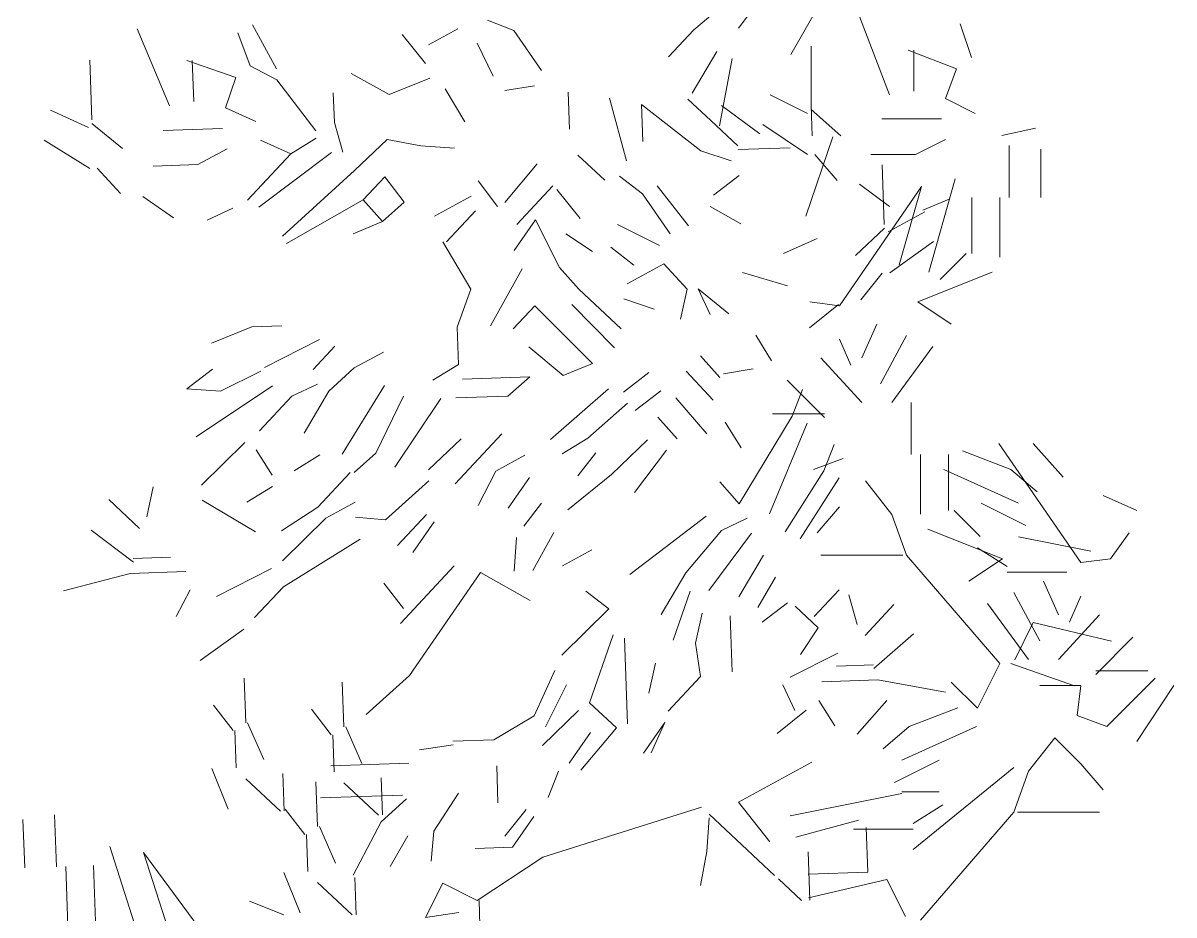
# Model space of a CAD drawing. Header units: inches. Extents: x 23 to 27.7, y 13.7 to 38.2.
# Drawn here: x 23.587 to 27.467, y 23.847 to 26.855 of the extents above; entities that cross this region are included whole.
import ezdxf

# ---------------------------------------------------------------- set-up
doc = ezdxf.new("R2010")
doc.units = ezdxf.units.IN
doc.header["$MEASUREMENT"] = 0
doc.layers.add('hatch_nero', color=160, linetype='Continuous', lineweight=9)
doc.layers.add('trees_back', color=114, linetype='Continuous', lineweight=9)

# ---------------------------------------------------------------- blocks, each defined once
blk = doc.blocks.new('kyparissi_back')
at = {"layer": 'trees_back', "color": 3, "linetype": 'Continuous'}
for p, q in [((0.8924, 13.322), (0.7214, 13.1778)), ((0.8924, 13.322), (0.7214, 13.1778)), ((0.8924, 13.322), (0.7214, 13.1778)), ((0.9682, 13.3121), (0.8721, 13.183)), ((1.1666, 13.3002), (1.048, 13.0949)), ((-0.766, 13.195), (-0.6853, 13.0469)), ((-0.766, 13.195), (-0.6853, 13.0469)), ((0.1148, 13.1755), (0.0256, 13.2101)), ((1.2803, 13.2228), (1.3808, 12.959)), ((1.2803, 13.2228), (1.3808, 12.959)), ((1.6196, 13.1977), (1.6573, 13.0846)), ((-1.1552, 13.1814), (-1.0456, 12.9212)), ((-1.1552, 13.1814), (-1.0456, 12.9212)), ((-0.8153, 13.1681), (-0.7737, 13.0564)), ((-0.2619, 13.1623), (-0.183, 13.0645)), ((-0.2619, 13.1623), (-0.183, 13.0645)), ((-0.2619, 13.1623), (-0.183, 13.0645)), ((-0.2619, 13.1623), (-0.183, 13.0645)), ((-0.074, 13.1814), (-0.1727, 13.1277)), ((-0.074, 13.1814), (-0.1727, 13.1277)), ((0.1148, 13.1755), (0.2075, 13.0404)), ((0.7214, 13.1778), (0.6365, 13.0868)), ((-0.0094, 13.1334), (0.0447, 13.0221)), ((1.1169, 13.1223), (1.1169, 12.9213)), ((1.1169, 13.1223), (1.1169, 12.9213)), ((1.1169, 13.1223), (1.1169, 12.9213)), ((1.1169, 13.1223), (1.1169, 12.9213)), ((1.1169, 13.1223), (1.1169, 12.9213)), ((1.1169, 13.1223), (1.1169, 12.9213)), ((-1.315, 13.0752), (-1.308, 12.8743)), ((-1.315, 13.0752), (-1.308, 12.8743)), ((-1.315, 13.0752), (-1.308, 12.8743)), ((-1.315, 13.0752), (-1.308, 12.8743)), ((-1.315, 13.0752), (-1.308, 12.8743)), ((-1.315, 13.0752), (-1.308, 12.8743)), ((0.7994, 13.1051), (0.7163, 12.9639)), ((0.7994, 13.1051), (0.7163, 12.9639)), ((0.8505, 13.0817), (0.8081, 12.8539)), ((1.4436, 13.1097), (1.607, 13.0469)), ((1.4436, 13.1097), (1.607, 13.0469)), ((1.4625, 12.9715), (1.4625, 13.1097)), ((1.4625, 12.9715), (1.4625, 13.1097)), ((-0.988, 13.0741), (-0.8226, 13.017)), ((-0.988, 13.0741), (-0.8226, 13.017)), ((-0.9644, 12.9366), (-0.9692, 13.0747)), ((-0.9644, 12.9366), (-0.9692, 13.0747)), ((-0.7737, 13.0564), (-0.684, 13.0093)), ((1.607, 13.0469), (1.5693, 12.9464)), ((1.607, 13.0469), (1.5693, 12.9464)), ((1.607, 13.0469), (1.5693, 12.9464)), ((1.607, 13.0469), (1.5693, 12.9464)), ((-0.8226, 13.017), (-0.8568, 12.9152)), ((-0.8226, 13.017), (-0.8568, 12.9152)), ((-0.8226, 13.017), (-0.8568, 12.9152)), ((-0.8226, 13.017), (-0.8568, 12.9152)), ((-0.684, 13.0093), (-0.5523, 12.8378)), ((-0.3051, 12.9596), (-0.4333, 13.0306)), ((-0.3051, 12.9596), (-0.4333, 13.0306)), ((-0.1687, 13.0147), (-0.3051, 12.9596)), ((-0.1687, 13.0147), (-0.3051, 12.9596)), ((-0.4904, 12.8651), (-0.4939, 12.9656)), ((-0.1172, 12.9788), (-0.0505, 12.8679)), ((0.1842, 12.9893), (0.0842, 12.9732)), ((0.1842, 12.9893), (0.0842, 12.9732)), ((0.1842, 12.9893), (0.0842, 12.9732)), ((0.1842, 12.9893), (0.0842, 12.9732)), ((0.3025, 12.8425), (0.2981, 12.9681)), ((0.9787, 12.959), (1.1044, 12.8961)), ((0.9787, 12.959), (1.1044, 12.8961)), ((0.9787, 12.959), (1.1044, 12.8961)), ((0.9787, 12.959), (1.1044, 12.8961)), ((0.9787, 12.959), (1.1044, 12.8961)), ((0.9787, 12.959), (1.1044, 12.8961)), ((0.9787, 12.959), (1.1044, 12.8961)), ((0.9787, 12.959), (1.1044, 12.8961)), ((0.9787, 12.959), (1.1044, 12.8961)), ((0.4948, 12.7361), (0.4371, 12.9478)), ((0.5491, 12.8009), (0.5447, 12.9264)), ((0.5491, 12.8009), (0.5447, 12.9264)), ((0.5491, 12.8009), (0.5447, 12.9264)), ((0.5447, 12.9264), (0.745, 12.77)), ((0.5447, 12.9264), (0.745, 12.77)), ((0.5447, 12.9264), (0.745, 12.77)), ((0.7792, 12.8718), (0.7012, 12.9445)), ((0.7792, 12.8718), (0.7012, 12.9445)), ((0.9442, 12.8272), (0.8151, 12.9233)), ((0.9442, 12.8272), (0.8151, 12.9233)), ((0.9442, 12.8272), (0.8151, 12.9233)), ((0.9442, 12.8272), (0.8151, 12.9233)), ((0.9442, 12.8272), (0.8151, 12.9233)), ((0.9442, 12.8272), (0.8151, 12.9233)), ((1.1169, 12.9213), (1.1205, 12.8208)), ((1.1169, 12.9213), (1.1205, 12.8208)), ((1.1169, 12.9213), (1.1205, 12.8208)), ((1.1169, 12.9213), (1.1205, 12.8208)), ((1.5693, 12.9464), (1.6698, 12.8961)), ((1.5693, 12.9464), (1.6698, 12.8961)), ((1.5693, 12.9464), (1.6698, 12.8961)), ((1.5693, 12.9464), (1.6698, 12.8961)), ((-1.4474, 12.9072), (-1.3196, 12.8488)), ((-1.4474, 12.9072), (-1.3196, 12.8488)), ((-1.4474, 12.9072), (-1.3196, 12.8488)), ((-1.4474, 12.9072), (-1.3196, 12.8488)), ((-1.4474, 12.9072), (-1.3196, 12.8488)), ((-1.4474, 12.9072), (-1.3196, 12.8488)), ((-1.4474, 12.9072), (-1.3196, 12.8488)), ((-1.4474, 12.9072), (-1.3196, 12.8488)), ((-1.4474, 12.9072), (-1.3196, 12.8488)), ((-0.8568, 12.9152), (-0.7546, 12.8685)), ((-0.8568, 12.9152), (-0.7546, 12.8685)), ((-0.8568, 12.9152), (-0.7546, 12.8685)), ((-0.8568, 12.9152), (-0.7546, 12.8685)), ((1.1169, 12.9087), (1.2175, 12.8207)), ((-1.3075, 12.8618), (-1.204, 12.7774)), ((-1.0678, 12.8387), (-0.8669, 12.8457)), ((-0.4904, 12.8651), (-0.4618, 12.7656)), ((-0.4904, 12.8651), (-0.4618, 12.7656)), ((-0.4904, 12.8651), (-0.4618, 12.7656)), ((-0.4904, 12.8651), (-0.4618, 12.7656)), ((-0.4904, 12.8651), (-0.4618, 12.7656)), ((-0.4904, 12.8651), (-0.4618, 12.7656)), ((0.7792, 12.8718), (0.8702, 12.7869)), ((0.9536, 12.8584), (1.1044, 12.7579)), ((0.9536, 12.8584), (1.1044, 12.7579)), ((0.9536, 12.8584), (1.1044, 12.7579)), ((0.9536, 12.8584), (1.1044, 12.7579)), ((0.9536, 12.8584), (1.1044, 12.7579)), ((0.9536, 12.8584), (1.1044, 12.7579)), ((1.3557, 12.8773), (1.5567, 12.8773)), ((1.8726, 12.8463), (1.7595, 12.8212)), ((-1.469, 12.8058), (-1.3148, 12.7106)), ((-1.469, 12.8058), (-1.3148, 12.7106)), ((-1.469, 12.8058), (-1.3148, 12.7106)), ((-1.469, 12.8058), (-1.3148, 12.7106)), ((-1.469, 12.8058), (-1.3148, 12.7106)), ((-1.469, 12.8058), (-1.3148, 12.7106)), ((-0.7398, 12.8061), (-0.6376, 12.7594)), ((-0.7398, 12.8061), (-0.6376, 12.7594)), ((-0.7398, 12.8061), (-0.6376, 12.7594)), ((-0.7398, 12.8061), (-0.6376, 12.7594)), ((-0.7398, 12.8061), (-0.6376, 12.7594)), ((-0.7398, 12.8061), (-0.6376, 12.7594)), ((-0.5514, 12.8127), (-0.6376, 12.7594)), ((-0.5514, 12.8127), (-0.6376, 12.7594)), ((-0.5514, 12.8127), (-0.6376, 12.7594)), ((-0.3124, 12.8085), (-0.4219, 12.7041)), ((-0.3124, 12.8085), (-0.4219, 12.7041)), ((-0.3124, 12.8085), (-0.4219, 12.7041)), ((-0.3124, 12.8085), (-0.1985, 12.7873)), ((1.1898, 12.8169), (1.0985, 12.5497)), ((1.1898, 12.8169), (1.0985, 12.5497)), ((1.5693, 12.8082), (1.4688, 12.7579)), ((-0.8519, 12.7771), (-0.9506, 12.7234)), ((-0.1985, 12.7873), (-0.085, 12.7787)), ((0.745, 12.77), (0.8468, 12.7358)), ((0.745, 12.77), (0.8468, 12.7358)), ((0.745, 12.77), (0.8468, 12.7358)), ((0.8706, 12.7744), (1.0464, 12.7805)), ((0.8706, 12.7744), (1.0464, 12.7805)), ((1.7842, 12.7881), (1.7842, 12.6122)), ((1.7842, 12.7881), (1.7842, 12.6122)), ((1.7842, 12.7881), (1.7842, 12.6122)), ((1.8909, 12.7756), (1.8909, 12.6122)), ((1.8909, 12.7756), (1.8909, 12.6122)), ((-0.6376, 12.7594), (-0.783, 12.6035)), ((-0.6376, 12.7594), (-0.783, 12.6035)), ((-0.4995, 12.7643), (-0.7445, 12.5797)), ((-0.4995, 12.7643), (-0.7445, 12.5797)), ((-0.4995, 12.7643), (-0.7445, 12.5797)), ((-0.4995, 12.7643), (-0.7445, 12.5797)), ((0.3307, 12.7555), (0.4216, 12.6707)), ((1.1295, 12.7579), (1.2049, 12.67)), ((1.1295, 12.7579), (1.2049, 12.67)), ((1.1295, 12.7579), (1.2049, 12.67)), ((1.1295, 12.7579), (1.2049, 12.67)), ((1.1295, 12.7579), (1.2049, 12.67)), ((1.1295, 12.7579), (1.2049, 12.67)), ((1.1295, 12.7579), (1.2049, 12.67)), ((1.1295, 12.7579), (1.2049, 12.67)), ((1.4688, 12.7579), (1.318, 12.7579)), ((-1.2897, 12.7115), (-1.2113, 12.6262)), ((-1.2897, 12.7115), (-1.2113, 12.6262)), ((-1.2897, 12.7115), (-1.2113, 12.6262)), ((-1.2897, 12.7115), (-1.2113, 12.6262)), ((-1.2897, 12.7115), (-1.2113, 12.6262)), ((-1.2897, 12.7115), (-1.2113, 12.6262)), ((-1.2897, 12.7115), (-1.2113, 12.6262)), ((-1.2897, 12.7115), (-1.2113, 12.6262)), ((-0.9506, 12.7234), (-1.1013, 12.7181)), ((-0.4219, 12.7041), (-0.6656, 12.4818)), ((-0.4219, 12.7041), (-0.6656, 12.4818)), ((-0.4219, 12.7041), (-0.6656, 12.4818)), ((0.1934, 12.7256), (0.0848, 12.5961)), ((0.1934, 12.7256), (0.0848, 12.5961)), ((0.1934, 12.7256), (0.0848, 12.5961)), ((1.3565, 12.7222), (1.3635, 12.5213)), ((1.3565, 12.7222), (1.3635, 12.5213)), ((1.3565, 12.7222), (1.3635, 12.5213)), ((1.3565, 12.7222), (1.3635, 12.5213)), ((1.3565, 12.7222), (1.3635, 12.5213)), ((1.3565, 12.7222), (1.3635, 12.5213)), ((-0.3933, 12.6045), (-0.3206, 12.6825)), ((-0.3933, 12.6045), (-0.3206, 12.6825)), ((-0.3933, 12.6045), (-0.3206, 12.6825)), ((-0.3933, 12.6045), (-0.3206, 12.6825)), ((-0.3933, 12.6045), (-0.3206, 12.6825)), ((-0.3206, 12.6825), (-0.2547, 12.5968)), ((-0.3206, 12.6825), (-0.2547, 12.5968)), ((-0.3206, 12.6825), (-0.2547, 12.5968)), ((-0.3206, 12.6825), (-0.2547, 12.5968)), ((-0.3206, 12.6825), (-0.2547, 12.5968)), ((-0.0058, 12.6683), (0.0601, 12.5826)), ((-0.0058, 12.6683), (0.0601, 12.5826)), ((0.2463, 12.652), (0.1251, 12.522)), ((0.2463, 12.652), (0.1251, 12.522)), ((0.4714, 12.685), (0.5489, 12.6248)), ((0.4714, 12.685), (0.5489, 12.6248)), ((0.5983, 12.6517), (0.7036, 12.5171)), ((0.5983, 12.6517), (0.7036, 12.5171)), ((0.5983, 12.6517), (0.7036, 12.5171)), ((0.5983, 12.6517), (0.7036, 12.5171)), ((0.5983, 12.6517), (0.7036, 12.5171)), ((0.5983, 12.6517), (0.7036, 12.5171)), ((0.8737, 12.6865), (0.788, 12.6206)), ((1.4889, 12.6499), (1.2124, 12.2478)), ((1.2803, 12.6574), (1.3808, 12.582)), ((1.4135, 12.386), (1.4889, 12.6499)), ((1.514, 12.3609), (1.6019, 12.675)), ((1.514, 12.3609), (1.6019, 12.675)), ((1.514, 12.3609), (1.6019, 12.675)), ((-1.1355, 12.6163), (-1.0324, 12.5445)), ((-0.1525, 12.5501), (-0.0291, 12.6172)), ((0.2592, 12.6399), (0.3381, 12.542)), ((0.2592, 12.6399), (0.3381, 12.542)), ((0.2592, 12.6399), (0.3381, 12.542)), ((0.2592, 12.6399), (0.3381, 12.542)), ((0.2592, 12.6399), (0.3381, 12.542)), ((0.2592, 12.6399), (0.3381, 12.542)), ((0.5489, 12.6248), (0.6417, 12.4898)), ((1.6585, 12.6122), (1.6585, 12.4237)), ((1.6585, 12.6122), (1.6585, 12.4237)), ((1.7527, 12.6122), (1.7527, 12.4112)), ((-0.9189, 12.5359), (-0.8323, 12.5766)), ((-0.3933, 12.6045), (-0.6522, 12.4572)), ((-0.3933, 12.6045), (-0.6522, 12.4572)), ((-0.3933, 12.6045), (-0.6522, 12.4572)), ((-0.3933, 12.6045), (-0.6522, 12.4572)), ((-0.3933, 12.6045), (-0.3279, 12.5314)), ((-0.2547, 12.5968), (-0.3279, 12.5314)), ((0.7767, 12.5825), (0.8794, 12.5232)), ((1.4939, 12.5695), (1.5819, 12.6071)), ((-0.0148, 12.5674), (-0.1118, 12.4635)), ((0.1874, 12.5368), (0.1156, 12.4337)), ((0.2685, 12.3762), (0.1874, 12.5368)), ((1.5004, 12.5638), (1.377, 12.4966)), ((1.5004, 12.5638), (1.377, 12.4966)), ((1.5004, 12.5638), (1.377, 12.4966)), ((1.5004, 12.5638), (1.377, 12.4966)), ((1.5004, 12.5638), (1.377, 12.4966)), ((1.5004, 12.5638), (1.377, 12.4966)), ((1.5004, 12.5638), (1.377, 12.4966)), ((1.5004, 12.5638), (1.377, 12.4966)), ((1.5004, 12.5638), (1.377, 12.4966)), ((-0.3279, 12.5314), (-0.427, 12.4902)), ((-0.3279, 12.5314), (-0.427, 12.4902)), ((-0.3279, 12.5314), (-0.427, 12.4902)), ((-0.3279, 12.5314), (-0.427, 12.4902)), ((-0.3279, 12.5314), (-0.427, 12.4902)), ((-0.3279, 12.5314), (-0.427, 12.4902)), ((-0.3279, 12.5314), (-0.427, 12.4902)), ((-0.3279, 12.5314), (-0.427, 12.4902)), ((0.4646, 12.5213), (0.6053, 12.4508)), ((1.364, 12.5087), (1.2666, 12.4173)), ((-0.1243, 12.463), (-0.0307, 12.3029)), ((-0.1243, 12.463), (-0.0307, 12.3029)), ((0.2896, 12.4901), (0.3797, 12.4303)), ((0.2896, 12.4901), (0.3797, 12.4303)), ((1.024, 12.4237), (1.1371, 12.474)), ((1.529, 12.4642), (1.3818, 12.3585)), ((1.529, 12.4642), (1.3818, 12.3585)), ((1.529, 12.4642), (1.3818, 12.3585)), ((1.529, 12.4642), (1.3818, 12.3585)), ((1.529, 12.4642), (1.3818, 12.3585)), ((1.529, 12.4642), (1.3818, 12.3585)), ((0.4421, 12.4451), (0.5196, 12.3849)), ((1.6397, 12.4237), (1.5517, 12.3358)), ((0.6201, 12.3884), (0.4967, 12.3213)), ((0.6201, 12.3884), (0.6985, 12.3032)), ((0.6201, 12.3884), (0.6985, 12.3032)), ((0.6201, 12.3884), (0.6985, 12.3032)), ((0.6201, 12.3884), (0.6985, 12.3032)), ((0.6201, 12.3884), (0.6985, 12.3032)), ((0.1429, 12.3718), (0.0365, 12.1795)), ((0.2685, 12.3762), (0.3339, 12.303)), ((0.8851, 12.36), (1.0375, 12.315)), ((0.8851, 12.36), (1.0375, 12.315)), ((1.3567, 12.3576), (1.2844, 12.2671)), ((1.3567, 12.3576), (1.2844, 12.2671)), ((1.3567, 12.3576), (1.2844, 12.2671)), ((1.3567, 12.3576), (1.2844, 12.2671)), ((1.3567, 12.3576), (1.2844, 12.2671)), ((1.3567, 12.3576), (1.2844, 12.2671)), ((1.3567, 12.3576), (1.2844, 12.2671)), ((1.3567, 12.3576), (1.2844, 12.2671)), ((1.7276, 12.3609), (1.4763, 12.2604)), ((-0.0307, 12.3029), (-0.0766, 12.1755)), ((-0.0307, 12.3029), (-0.0766, 12.1755)), ((0.3339, 12.303), (0.4769, 12.1697)), ((0.3339, 12.303), (0.4769, 12.1697)), ((0.3339, 12.303), (0.4769, 12.1697)), ((0.3339, 12.303), (0.4769, 12.1697)), ((0.3339, 12.303), (0.4769, 12.1697)), ((0.3339, 12.303), (0.4769, 12.1697)), ((0.3339, 12.303), (0.4769, 12.1697)), ((0.3339, 12.303), (0.4769, 12.1697)), ((0.3339, 12.303), (0.4769, 12.1697)), ((0.6985, 12.3032), (0.6769, 12.2018)), ((0.6985, 12.3032), (0.6769, 12.2018)), ((0.7362, 12.3045), (0.7769, 12.2179)), ((0.7362, 12.3045), (0.8397, 12.2201)), ((0.4859, 12.2706), (0.5877, 12.2364)), ((1.1119, 12.2604), (1.2124, 12.2478)), ((1.4763, 12.2604), (1.5894, 12.185)), ((0.185, 12.2475), (0.1122, 12.1695)), ((0.185, 12.2475), (0.3803, 12.0532)), ((0.4539, 12.106), (0.3105, 12.2519)), ((0.4539, 12.106), (0.3105, 12.2519)), ((0.4539, 12.106), (0.3105, 12.2519)), ((0.4539, 12.106), (0.3105, 12.2519)), ((0.4539, 12.106), (0.3105, 12.2519)), ((0.4539, 12.106), (0.3105, 12.2519)), ((0.4539, 12.106), (0.3105, 12.2519)), ((0.4539, 12.106), (0.3105, 12.2519)), ((0.4539, 12.106), (0.3105, 12.2519)), ((1.2095, 12.2519), (1.1117, 12.173)), ((1.3381, 12.185), (1.2878, 12.0719)), ((1.3381, 12.185), (1.2878, 12.0719)), ((-0.7681, 12.1765), (-0.9045, 12.1215)), ((-0.7681, 12.1765), (-0.6676, 12.18)), ((-0.0766, 12.1755), (-0.0722, 12.05)), ((-0.0766, 12.1755), (-0.0722, 12.05)), ((0.9302, 12.1478), (0.9835, 12.0617)), ((1.4386, 12.1473), (1.3507, 11.984)), ((1.4386, 12.1473), (1.3507, 11.984)), ((1.4386, 12.1473), (1.3507, 11.984)), ((-0.5403, 12.1342), (-0.7256, 12.0397)), ((-0.4892, 12.1108), (-0.5619, 12.0328)), ((-0.4892, 12.1108), (-0.5619, 12.0328)), ((-0.4892, 12.1108), (-0.5619, 12.0328)), ((-0.4892, 12.1108), (-0.5619, 12.0328)), ((-0.4892, 12.1108), (-0.5619, 12.0328)), ((-0.4892, 12.1108), (-0.5619, 12.0328)), ((-0.4892, 12.1108), (-0.5619, 12.0328)), ((-0.4892, 12.1108), (-0.5619, 12.0328)), ((0.2812, 12.012), (0.1647, 12.1085)), ((1.2124, 12.1347), (1.2502, 12.0468)), ((1.5266, 12.1096), (1.3884, 11.9211)), ((1.5266, 12.1096), (1.3884, 11.9211)), ((-0.3251, 12.0914), (-0.4238, 12.0377)), ((0.7441, 12.0785), (0.8095, 12.0053)), ((0.7441, 12.0785), (0.8095, 12.0053)), ((0.7441, 12.0785), (0.8095, 12.0053)), ((0.7441, 12.0785), (0.8095, 12.0053)), ((1.1496, 12.0719), (1.2878, 11.9211)), ((1.1496, 12.0719), (1.2878, 11.9211)), ((1.1496, 12.0719), (1.2878, 11.9211)), ((-0.9014, 12.0336), (-0.9871, 11.9677)), ((-0.4238, 12.0377), (-0.5091, 11.9593)), ((-0.0722, 12.05), (-0.1583, 11.9967)), ((-0.0722, 12.05), (-0.1583, 11.9967)), ((0.3803, 12.0532), (0.2812, 12.012)), ((0.9216, 12.0344), (0.8216, 12.0183)), ((0.9216, 12.0344), (0.8216, 12.0183)), ((0.9216, 12.0344), (0.8216, 12.0183)), ((0.9216, 12.0344), (0.8216, 12.0183)), ((0.9216, 12.0344), (0.8216, 12.0183)), ((0.9216, 12.0344), (0.8216, 12.0183)), ((0.9216, 12.0344), (0.8216, 12.0183)), ((-0.8736, 11.9591), (-0.7377, 12.0267)), ((-0.0579, 12.0002), (0.1682, 12.0081)), ((0.1682, 12.0081), (0.095, 11.9426)), ((0.4843, 11.9562), (0.57, 12.0221)), ((0.6956, 12.0265), (0.787, 11.9291)), ((0.6956, 12.0265), (0.787, 11.9291)), ((0.6956, 12.0265), (0.787, 11.9291)), ((0.6956, 12.0265), (0.787, 11.9291)), ((0.6956, 12.0265), (0.787, 11.9291)), ((0.6956, 12.0265), (0.787, 11.9291)), ((0.6956, 12.0265), (0.787, 11.9291)), ((0.6956, 12.0265), (0.787, 11.9291)), ((1.0365, 11.9965), (1.1622, 11.8709)), ((-0.9871, 11.9677), (-0.8736, 11.9591)), ((-0.6983, 11.9778), (-0.9563, 11.8053)), ((-0.6983, 11.9778), (-0.9563, 11.8053)), ((-0.6983, 11.9778), (-0.9563, 11.8053)), ((-0.6983, 11.9778), (-0.9563, 11.8053)), ((-0.5476, 11.9831), (-0.6342, 11.9423)), ((-0.5476, 11.9831), (-0.6342, 11.9423)), ((-0.5476, 11.9831), (-0.6342, 11.9423)), ((-0.5476, 11.9831), (-0.6342, 11.9423)), ((-0.5091, 11.9593), (-0.5921, 11.8181)), ((-0.5091, 11.9593), (-0.5921, 11.8181)), ((-0.5091, 11.9593), (-0.5921, 11.8181)), ((-0.3211, 11.9784), (-0.4639, 11.7471)), ((0.4336, 11.967), (0.2384, 11.7968)), ((0.6099, 11.9606), (0.5242, 11.8948)), ((1.0529, 11.8755), (1.0875, 11.9647)), ((1.0529, 11.8755), (1.0875, 11.9647)), ((-0.6342, 11.9423), (-0.7432, 11.8254)), ((-0.6342, 11.9423), (-0.7432, 11.8254)), ((-0.6342, 11.9423), (-0.7432, 11.8254)), ((-0.257, 11.9429), (-0.3509, 11.751)), ((-0.257, 11.9429), (-0.3509, 11.751)), ((-0.257, 11.9429), (-0.3509, 11.751)), ((-0.131, 11.9347), (-0.2864, 11.703)), ((-0.131, 11.9347), (-0.2864, 11.703)), ((-0.131, 11.9347), (-0.2864, 11.703)), ((0.095, 11.9426), (-0.0808, 11.9365)), ((0.4982, 11.919), (0.364, 11.8012)), ((0.4982, 11.919), (0.364, 11.8012)), ((0.661, 11.9373), (0.7658, 11.8152)), ((1.4541, 11.9218), (1.4541, 11.7459)), ((1.4541, 11.9218), (1.4541, 11.7459)), ((1.4541, 11.9218), (1.4541, 11.7459)), ((0.6004, 11.8723), (0.6658, 11.7991)), ((0.6004, 11.8723), (0.6658, 11.7991)), ((1.0529, 11.8755), (0.8746, 11.5801)), ((1.0529, 11.8755), (0.8746, 11.5801)), ((1.0529, 11.8755), (0.8746, 11.5801)), ((1.0529, 11.8755), (0.8746, 11.5801)), ((1.0529, 11.8755), (0.8746, 11.5801)), ((1.1622, 11.8834), (0.9863, 11.8834)), ((0.8273, 11.8551), (0.8806, 11.7689)), ((0.8273, 11.8551), (0.8806, 11.7689)), ((1.104, 11.8521), (0.9764, 11.5459)), ((-0.0634, 11.7988), (-0.1729, 11.6944)), ((-0.0634, 11.7988), (-0.1729, 11.6944)), ((-0.0634, 11.7988), (-0.1729, 11.6944)), ((0.0743, 11.8162), (-0.0832, 11.6472)), ((0.0743, 11.8162), (-0.0832, 11.6472)), ((0.364, 11.8012), (0.2778, 11.7479)), ((0.364, 11.8012), (0.2778, 11.7479)), ((0.5653, 11.7956), (0.4437, 11.6782)), ((0.5653, 11.7956), (0.4437, 11.6782)), ((0.5653, 11.7956), (0.4437, 11.6782)), ((-0.7922, 11.7859), (-0.9381, 11.6425)), ((-0.7536, 11.7621), (-0.7003, 11.676)), ((-0.7536, 11.7621), (-0.7003, 11.676)), ((0.6295, 11.7601), (0.5212, 11.6181)), ((1.1599, 11.6906), (1.1945, 11.7799)), ((1.1599, 11.6906), (1.1945, 11.7799)), ((1.1599, 11.6906), (1.1945, 11.7799)), ((1.1599, 11.6906), (1.1945, 11.7799)), ((1.6271, 11.7578), (1.7904, 11.695)), ((1.6271, 11.7578), (1.7904, 11.695)), ((1.6271, 11.7578), (1.7904, 11.695)), ((1.6271, 11.7578), (1.7904, 11.695)), ((1.7494, 11.7836), (2.0258, 11.3815)), ((1.8658, 11.7829), (1.9664, 11.6698)), ((-0.5393, 11.7445), (-0.6254, 11.6912)), ((-0.5393, 11.7445), (-0.6254, 11.6912)), ((-0.3509, 11.751), (-0.4241, 11.6856)), ((-0.3509, 11.751), (-0.4241, 11.6856)), ((0.1523, 11.7435), (0.0536, 11.6897)), ((0.1523, 11.7435), (0.0536, 11.6897)), ((0.3908, 11.7518), (0.3307, 11.6743)), ((1.225, 11.7327), (1.1245, 11.695)), ((1.225, 11.7327), (1.1245, 11.695)), ((1.4855, 11.7459), (1.4855, 11.5449)), ((1.5798, 11.7459), (1.5798, 11.5574)), ((1.5798, 11.7459), (1.5798, 11.5574)), ((-0.4366, 11.6852), (-0.5457, 11.5682)), ((0.0536, 11.6897), (-0.0053, 11.5745)), ((0.0536, 11.6897), (-0.0053, 11.5745)), ((0.4437, 11.6782), (0.297, 11.5599)), ((0.4437, 11.6782), (0.297, 11.5599)), ((0.4437, 11.6782), (0.297, 11.5599)), ((0.4437, 11.6782), (0.297, 11.5599)), ((0.4437, 11.6782), (0.297, 11.5599)), ((0.4437, 11.6782), (0.297, 11.5599)), ((0.4437, 11.6782), (0.297, 11.5599)), ((0.4437, 11.6782), (0.297, 11.5599)), ((0.4437, 11.6782), (0.297, 11.5599)), ((0.4437, 11.6782), (0.297, 11.5599)), ((0.4437, 11.6782), (0.297, 11.5599)), ((0.4437, 11.6782), (0.297, 11.5599)), ((0.4437, 11.6782), (0.297, 11.5599)), ((1.0288, 11.4849), (1.1599, 11.6906)), ((1.8156, 11.5819), (1.5643, 11.695)), ((1.8156, 11.5819), (1.5643, 11.695)), ((1.8156, 11.5819), (1.5643, 11.695)), ((1.7904, 11.695), (1.8784, 11.6196)), ((1.7904, 11.695), (1.8784, 11.6196)), ((1.7904, 11.695), (1.8784, 11.6196)), ((1.7904, 11.695), (1.8784, 11.6196)), ((-0.1716, 11.6567), (-0.3179, 11.5259)), ((0.1674, 11.6686), (0.0956, 11.5655)), ((0.1674, 11.6686), (0.0956, 11.5655)), ((0.8746, 11.5801), (0.8092, 11.6533)), ((0.8746, 11.5801), (0.8092, 11.6533)), ((0.8746, 11.5801), (0.8092, 11.6533)), ((0.8746, 11.5801), (0.8092, 11.6533)), ((0.8746, 11.5801), (0.8092, 11.6533)), ((1.0799, 11.4616), (1.211, 11.6673)), ((1.0799, 11.4616), (1.211, 11.6673)), ((1.0799, 11.4616), (1.211, 11.6673)), ((1.0799, 11.4616), (1.211, 11.6673)), ((1.0799, 11.4616), (1.211, 11.6673)), ((1.0799, 11.4616), (1.211, 11.6673)), ((1.3884, 11.5442), (1.3004, 11.6573)), ((-1.1229, 11.5355), (-1.1013, 11.6368)), ((-0.699, 11.6383), (-0.7852, 11.585)), ((2.2143, 11.5574), (2.1012, 11.6077)), ((-1.1467, 11.4969), (-1.2507, 11.5939)), ((-1.1467, 11.4969), (-1.2507, 11.5939)), ((-1.1467, 11.4969), (-1.2507, 11.5939)), ((-0.9363, 11.5923), (-0.7565, 11.4854)), ((-0.5457, 11.5682), (-0.6686, 11.4885)), ((-0.4206, 11.5852), (-0.5193, 11.5314)), ((-0.4206, 11.5852), (-0.5193, 11.5314)), ((-0.4206, 11.5852), (-0.5193, 11.5314)), ((-0.4206, 11.5852), (-0.5193, 11.5314)), ((-0.4206, 11.5852), (-0.5193, 11.5314)), ((-0.4206, 11.5852), (-0.5193, 11.5314)), ((-0.4206, 11.5852), (-0.5193, 11.5314)), ((-0.4206, 11.5852), (-0.5193, 11.5314)), ((-0.4206, 11.5852), (-0.5193, 11.5314)), ((0.2082, 11.582), (0.148, 11.5044)), ((0.2082, 11.582), (0.148, 11.5044)), ((0.2082, 11.582), (0.148, 11.5044)), ((1.2124, 11.5693), (1.1371, 11.4814)), ((1.6899, 11.5819), (1.8407, 11.5065)), ((1.6899, 11.5819), (1.8407, 11.5065)), ((-0.5193, 11.5314), (-0.6651, 11.388)), ((-0.3179, 11.5259), (-0.4188, 11.5349)), ((-0.1802, 11.5433), (-0.2771, 11.4393)), ((0.7629, 11.5385), (0.5058, 11.3409)), ((0.7629, 11.5385), (0.5058, 11.3409)), ((0.8149, 11.49), (0.9015, 11.5308)), ((0.8149, 11.49), (0.9015, 11.5308)), ((0.8149, 11.49), (0.9015, 11.5308)), ((0.8149, 11.49), (0.9015, 11.5308)), ((0.8149, 11.49), (0.9015, 11.5308)), ((1.3884, 11.5442), (1.4386, 11.406)), ((1.3884, 11.5442), (1.4386, 11.406)), ((1.5986, 11.5574), (1.6865, 11.4695)), ((-1.1679, 11.3831), (-1.3099, 11.4912)), ((-0.2261, 11.4159), (-0.1542, 11.519)), ((0.8149, 11.49), (0.6941, 11.3475)), ((0.8149, 11.49), (0.6941, 11.3475)), ((1.5106, 11.4946), (1.7619, 11.3941)), ((-0.4036, 11.46), (-0.662, 11.3001)), ((-0.4036, 11.46), (-0.662, 11.3001)), ((0.1242, 11.4659), (0.1156, 11.3524)), ((0.2494, 11.4828), (0.1784, 11.3546)), ((0.9158, 11.481), (0.7717, 11.2873)), ((0.9158, 11.481), (0.7717, 11.2873)), ((0.9158, 11.481), (0.7717, 11.2873)), ((0.9158, 11.481), (0.7717, 11.2873)), ((0.9158, 11.481), (0.7717, 11.2873)), ((1.8156, 11.4688), (2.06, 11.4199)), ((2.1892, 11.482), (2.1263, 11.3941)), ((2.1892, 11.482), (2.1263, 11.3941)), ((0.2785, 11.3707), (0.3772, 11.4244)), ((0.9561, 11.4069), (0.873, 11.2657)), ((1.6774, 11.4311), (1.7779, 11.3683)), ((-1.0427, 11.4), (-1.1683, 11.3956)), ((-1.0427, 11.4), (-1.1683, 11.3956)), ((-1.0427, 11.4), (-1.1683, 11.3956)), ((-0.0862, 11.3705), (-0.2679, 11.1756)), ((1.1496, 11.406), (1.4261, 11.406)), ((1.1496, 11.406), (1.4261, 11.406)), ((1.4386, 11.406), (1.7527, 11.0416)), ((1.7619, 11.3941), (1.6489, 11.3187)), ((2.1263, 11.3941), (2.0258, 11.3815)), ((-1.1791, 11.3449), (-1.4034, 11.2868)), ((-1.1791, 11.3449), (-1.4034, 11.2868)), ((-1.1791, 11.3449), (-1.4034, 11.2868)), ((-1.1791, 11.3449), (-1.4034, 11.2868)), ((-1.1791, 11.3449), (-1.4034, 11.2868)), ((-1.1791, 11.3449), (-0.9908, 11.3515)), ((-0.8872, 11.2671), (-0.7019, 11.3616)), ((0.0026, 11.3485), (-0.2367, 11.0007)), ((0.0026, 11.3485), (-0.2367, 11.0007)), ((0.0026, 11.3485), (-0.2367, 11.0007)), ((0.0026, 11.3485), (-0.2367, 11.0007)), ((0.0026, 11.3485), (-0.2367, 11.0007)), ((0.0026, 11.3485), (-0.2367, 11.0007)), ((0.0026, 11.3485), (-0.2367, 11.0007)), ((0.0026, 11.3485), (0.1694, 11.2537)), ((0.6941, 11.3475), (0.6111, 11.2063)), ((0.9371, 11.2303), (0.9964, 11.3329)), ((1.7779, 11.3494), (1.9789, 11.3494)), ((1.7779, 11.3494), (1.9789, 11.3494)), ((1.7779, 11.3494), (1.9789, 11.3494)), ((-0.662, 11.3001), (-0.759, 11.1962)), ((-0.323, 11.312), (-0.2571, 11.2263)), ((1.9002, 11.3187), (1.9504, 11.2056)), ((1.9002, 11.3187), (1.9504, 11.2056)), ((-0.976, 11.2892), (-1.0232, 11.1995)), ((-0.976, 11.2892), (-1.0232, 11.1995)), ((0.3569, 11.2854), (0.4344, 11.2253)), ((0.3569, 11.2854), (0.4344, 11.2253)), ((0.3569, 11.2854), (0.4344, 11.2253)), ((0.7089, 11.2851), (0.6518, 11.1197)), ((0.7089, 11.2851), (0.6518, 11.1197)), ((0.7089, 11.2851), (0.6518, 11.1197)), ((1.2116, 11.2901), (1.1268, 11.1992)), ((1.2116, 11.2901), (1.1268, 11.1992)), ((1.2116, 11.2901), (1.1268, 11.1992)), ((1.2723, 11.1728), (1.2437, 11.2724)), ((1.7996, 11.281), (1.8876, 11.1177)), ((1.7996, 11.281), (1.8876, 11.1177)), ((1.7996, 11.281), (1.8876, 11.1177)), ((2.0258, 11.2684), (1.9881, 11.1805)), ((0.4344, 11.2253), (0.2764, 11.0689)), ((0.4344, 11.2253), (0.2764, 11.0689)), ((0.4344, 11.2253), (0.2764, 11.0689)), ((1.0371, 11.2463), (0.9514, 11.1805)), ((1.0371, 11.2463), (0.9514, 11.1805)), ((1.0371, 11.2463), (0.9514, 11.1805)), ((1.0371, 11.2463), (0.9514, 11.1805)), ((1.0371, 11.2463), (0.9514, 11.1805)), ((1.0627, 11.2346), (1.1407, 11.1619)), ((1.2987, 11.136), (1.3957, 11.24)), ((1.2987, 11.136), (1.3957, 11.24)), ((1.2987, 11.136), (1.3957, 11.24)), ((1.7117, 11.2433), (1.8499, 11.0548)), ((1.7117, 11.2433), (1.8499, 11.0548)), ((0.7492, 11.2111), (0.7276, 11.1098)), ((0.7492, 11.2111), (0.7276, 11.1098)), ((0.7492, 11.2111), (0.7276, 11.1098)), ((0.7492, 11.2111), (0.7276, 11.1098)), ((0.8438, 11.2018), (0.8504, 11.0135)), ((0.8438, 11.2018), (0.8504, 11.0135)), ((1.8658, 11.1798), (1.803, 11.0541)), ((2.1297, 11.117), (1.8658, 11.1798)), ((2.0886, 11.2056), (1.9504, 11.0548)), ((2.0886, 11.2056), (1.9504, 11.0548)), ((2.0886, 11.2056), (1.9504, 11.0548)), ((-0.7954, 11.1572), (-0.9425, 11.0515)), ((-0.7954, 11.1572), (-0.9425, 11.0515)), ((0.45, 11.1378), (0.37, 10.9087)), ((1.1407, 11.1619), (1.081, 11.0718)), ((1.1407, 11.1619), (1.081, 11.0718)), ((1.1407, 11.1619), (1.081, 11.0718)), ((1.1407, 11.1619), (1.081, 11.0718)), ((1.3278, 11.0239), (1.462, 11.1417)), ((0.4881, 11.1266), (0.4982, 10.8377)), ((0.7276, 11.1098), (0.7441, 10.9972)), ((2.2017, 11.1302), (2.0761, 11.0046)), ((1.0459, 10.9952), (1.2065, 11.0762)), ((0.5917, 11.0422), (0.57, 10.9408)), ((1.2018, 11.032), (1.3274, 11.0364)), ((1.2018, 11.032), (1.3274, 11.0364)), ((1.2018, 11.032), (1.3274, 11.0364)), ((1.7527, 11.0416), (1.6774, 10.8908)), ((1.7904, 11.0416), (2.0041, 10.9662)), ((1.7904, 11.0416), (2.0041, 10.9662)), ((1.7904, 11.0416), (2.0041, 10.9662)), ((1.7904, 11.0416), (2.0041, 10.9662)), ((1.7904, 11.0416), (2.0041, 10.9662)), ((-0.789, 10.8415), (-0.7942, 10.9922)), ((-0.789, 10.8415), (-0.7942, 10.9922)), ((-0.789, 10.8415), (-0.7942, 10.9922)), ((-0.789, 10.8415), (-0.7942, 10.9922)), ((-0.789, 10.8415), (-0.7942, 10.9922)), ((-0.789, 10.8415), (-0.7942, 10.9922)), ((-0.2367, 11.0007), (-0.383, 10.8698)), ((-0.2367, 11.0007), (-0.383, 10.8698)), ((-0.2367, 11.0007), (-0.383, 10.8698)), ((-0.2367, 11.0007), (-0.383, 10.8698)), ((-0.2367, 11.0007), (-0.383, 10.8698)), ((-0.2367, 11.0007), (-0.383, 10.8698)), ((-0.2367, 11.0007), (-0.383, 10.8698)), ((0.253, 11.0178), (0.183, 10.8644)), ((0.253, 11.0178), (0.183, 10.8644)), ((0.7441, 10.9972), (0.635, 10.8802)), ((1.3417, 10.9866), (1.1533, 10.98)), ((1.3417, 10.9866), (1.5695, 10.9443)), ((1.3417, 10.9866), (1.5695, 10.9443)), ((1.3417, 10.9866), (1.5695, 10.9443)), ((1.3417, 10.9866), (1.5695, 10.9443)), ((1.3417, 10.9866), (1.5695, 10.9443)), ((2.0761, 11.0171), (2.252, 11.0171)), ((2.2771, 10.992), (2.1138, 10.8287)), ((2.2771, 10.992), (2.1138, 10.8287)), ((2.2771, 10.992), (2.1138, 10.8287)), ((-0.4583, 10.8277), (-0.4635, 10.9784)), ((-0.4583, 10.8277), (-0.4635, 10.9784)), ((-0.4583, 10.8277), (-0.4635, 10.9784)), ((-0.4583, 10.8277), (-0.4635, 10.9784)), ((-0.4583, 10.8277), (-0.4635, 10.9784)), ((-0.4583, 10.8277), (-0.4635, 10.9784)), ((0.2925, 10.9689), (0.2219, 10.8281)), ((1.0217, 10.9692), (1.0624, 10.8826)), ((1.0217, 10.9692), (1.0624, 10.8826)), ((1.0217, 10.9692), (1.0624, 10.8826)), ((1.6774, 10.8908), (1.5894, 10.9787)), ((1.6774, 10.8908), (1.5894, 10.9787)), ((1.6774, 10.8908), (1.5894, 10.9787)), ((1.8876, 10.9669), (2.0258, 10.9669)), ((2.0258, 10.9669), (2.0132, 10.8664)), ((2.0258, 10.9669), (2.0132, 10.8664)), ((2.3399, 10.9669), (2.2143, 10.7784)), ((2.3399, 10.9669), (2.2143, 10.7784)), ((2.3399, 10.9669), (2.2143, 10.7784)), ((0.37, 10.9087), (0.461, 10.8239)), ((1.143, 10.9168), (1.1963, 10.8307)), ((1.143, 10.9168), (1.1963, 10.8307)), ((1.3724, 10.9166), (1.2719, 10.8035)), ((-0.832, 10.8149), (-0.8979, 10.9006)), ((-0.832, 10.8149), (-0.8979, 10.9006)), ((-0.5013, 10.8011), (-0.5672, 10.8868)), ((-0.5013, 10.8011), (-0.5672, 10.8868)), ((0.183, 10.8644), (0.0475, 10.7843)), ((0.183, 10.8644), (0.0475, 10.7843)), ((0.2116, 10.7649), (0.3332, 10.8823)), ((0.2116, 10.7649), (0.3332, 10.8823)), ((0.2116, 10.7649), (0.3332, 10.8823)), ((0.2116, 10.7649), (0.3332, 10.8823)), ((0.2116, 10.7649), (0.3332, 10.8823)), ((1.0023, 10.8051), (1.1001, 10.8839)), ((1.6112, 10.8915), (1.4478, 10.8287)), ((1.6112, 10.8915), (1.4478, 10.8287)), ((1.6112, 10.8915), (1.4478, 10.8287)), ((1.6112, 10.8915), (1.4478, 10.8287)), ((2.0132, 10.8664), (2.1138, 10.8287)), ((2.0132, 10.8664), (2.1138, 10.8287)), ((-0.7827, 10.8417), (-0.7281, 10.7179)), ((-0.7827, 10.8417), (-0.7281, 10.7179)), ((-0.452, 10.8279), (-0.3974, 10.7041)), ((-0.452, 10.8279), (-0.3974, 10.7041)), ((0.6238, 10.8421), (0.5519, 10.739)), ((0.6238, 10.8421), (0.5519, 10.739)), ((0.6238, 10.8421), (0.5519, 10.739)), ((0.6238, 10.8421), (0.5519, 10.739)), ((0.6238, 10.8421), (0.5771, 10.7399)), ((1.4478, 10.8287), (1.3599, 10.7533)), ((1.4478, 10.8287), (1.3599, 10.7533)), ((1.4478, 10.8287), (1.3599, 10.7533)), ((1.4478, 10.8287), (1.3599, 10.7533)), ((1.4227, 10.7156), (1.674, 10.8287)), ((1.4227, 10.7156), (1.674, 10.8287)), ((1.4227, 10.7156), (1.674, 10.8287)), ((1.4227, 10.7156), (1.674, 10.8287)), ((-0.8258, 10.8151), (-0.8214, 10.6895)), ((-0.8258, 10.8151), (-0.8214, 10.6895)), ((-0.8258, 10.8151), (-0.8214, 10.6895)), ((-0.8258, 10.8151), (-0.8214, 10.6895)), ((-0.8258, 10.8151), (-0.8214, 10.6895)), ((-0.8258, 10.8151), (-0.8214, 10.6895)), ((-0.8258, 10.8151), (-0.8214, 10.6895)), ((-0.8258, 10.8151), (-0.8214, 10.6895)), ((-0.8258, 10.8151), (-0.8214, 10.6895)), ((-0.4951, 10.8013), (-0.4907, 10.6757)), ((-0.4951, 10.8013), (-0.4907, 10.6757)), ((-0.4951, 10.8013), (-0.4907, 10.6757)), ((-0.4951, 10.8013), (-0.4907, 10.6757)), ((-0.4951, 10.8013), (-0.4907, 10.6757)), ((-0.4951, 10.8013), (-0.4907, 10.6757)), ((-0.4951, 10.8013), (-0.4907, 10.6757)), ((-0.4951, 10.8013), (-0.4907, 10.6757)), ((-0.4951, 10.8013), (-0.4907, 10.6757)), ((0.3735, 10.8082), (0.3017, 10.7051)), ((0.3735, 10.8082), (0.3017, 10.7051)), ((0.3735, 10.8082), (0.3017, 10.7051)), ((0.3735, 10.8082), (0.3017, 10.7051)), ((0.3735, 10.8082), (0.3017, 10.7051)), ((0.461, 10.8239), (0.3402, 10.6813)), ((1.8499, 10.6779), (1.9379, 10.791)), ((1.9379, 10.791), (2.0258, 10.703)), ((-0.0902, 10.7669), (-0.2028, 10.7504)), ((-0.0902, 10.7669), (-0.2028, 10.7504)), ((-0.0902, 10.7669), (-0.2028, 10.7504)), ((-0.0902, 10.7669), (-0.2028, 10.7504)), ((-0.0902, 10.7669), (-0.2028, 10.7504)), ((0.0475, 10.7843), (-0.0907, 10.7795)), ((0.0475, 10.7843), (-0.0907, 10.7795)), ((0.872, 10.5742), (1.1188, 10.7085)), ((0.872, 10.5742), (1.1188, 10.7085)), ((1.5483, 10.7156), (1.3975, 10.6402)), ((1.5483, 10.7156), (1.3975, 10.6402)), ((1.5483, 10.7156), (1.3975, 10.6402)), ((-0.903, 10.6867), (-0.8479, 10.5503)), ((-0.903, 10.6867), (-0.8479, 10.5503)), ((-0.903, 10.6867), (-0.8479, 10.5503)), ((-0.6635, 10.6699), (-0.6591, 10.5443)), ((-0.6635, 10.6699), (-0.6591, 10.5443)), ((-0.2389, 10.7051), (-0.5026, 10.6959)), ((-0.2389, 10.7051), (-0.5026, 10.6959)), ((-0.2389, 10.7051), (-0.5026, 10.6959)), ((-0.2389, 10.7051), (-0.5026, 10.6959)), ((-0.2389, 10.7051), (-0.5026, 10.6959)), ((0.0568, 10.6966), (0.0612, 10.571)), ((0.2649, 10.6787), (0.2303, 10.5895)), ((1.7996, 10.6904), (1.4604, 10.414)), ((1.8499, 10.6779), (1.7996, 10.5397)), ((1.8499, 10.6779), (1.7996, 10.5397)), ((2.0258, 10.703), (2.1012, 10.6151)), ((-0.7887, 10.6529), (-0.6717, 10.5439)), ((-0.7887, 10.6529), (-0.6717, 10.5439)), ((-0.5471, 10.4914), (-0.5524, 10.6421)), ((-0.5471, 10.4914), (-0.5524, 10.6421)), ((-0.5471, 10.4914), (-0.5524, 10.6421)), ((-0.5471, 10.4914), (-0.5524, 10.6421)), ((-0.5471, 10.4914), (-0.5524, 10.6421)), ((-0.5471, 10.4914), (-0.5524, 10.6421)), ((-0.458, 10.6391), (-0.341, 10.5301)), ((-0.3328, 10.6561), (-0.3284, 10.5305)), ((-0.3328, 10.6561), (-0.3284, 10.5305)), ((-0.2603, 10.5975), (-0.5366, 10.5879)), ((-0.072, 10.6041), (-0.1555, 10.4754)), ((-0.072, 10.6041), (-0.1555, 10.4754)), ((-0.072, 10.6041), (-0.1555, 10.4754)), ((-0.072, 10.6041), (-0.1555, 10.4754)), ((-0.072, 10.6041), (-0.1555, 10.4754)), ((1.4227, 10.6025), (1.0457, 10.5271)), ((1.5483, 10.6088), (1.4227, 10.6088)), ((-0.2473, 10.5854), (-0.3326, 10.507)), ((0.7469, 10.5572), (0.2122, 10.3877)), ((0.872, 10.5742), (0.9773, 10.4396)), ((0.872, 10.5742), (0.9773, 10.4396)), ((0.872, 10.5742), (0.9773, 10.4396)), ((0.872, 10.5742), (0.9773, 10.4396)), ((0.872, 10.5742), (0.9773, 10.4396)), ((0.872, 10.5742), (0.9773, 10.4396)), ((1.5609, 10.5648), (1.4604, 10.502)), ((-1.5399, 10.5151), (-1.5342, 10.3519)), ((-1.5399, 10.5151), (-1.5342, 10.3519)), ((-1.4336, 10.5314), (-1.4274, 10.3556)), ((-1.4336, 10.5314), (-1.4274, 10.3556)), ((-1.4336, 10.5314), (-1.4274, 10.3556)), ((-0.5902, 10.4648), (-0.656, 10.5505)), ((-0.5902, 10.4648), (-0.656, 10.5505)), ((0.1563, 10.5492), (0.084, 10.4587)), ((0.1823, 10.525), (0.1104, 10.4219)), ((0.1823, 10.525), (0.1104, 10.4219)), ((0.7733, 10.5205), (0.7647, 10.407)), ((0.7733, 10.5205), (0.7647, 10.407)), ((0.7729, 10.533), (0.9938, 10.327)), ((1.7996, 10.5397), (1.4855, 10.1753)), ((2.0886, 10.5397), (1.8122, 10.5397)), ((2.0886, 10.5397), (1.8122, 10.5397)), ((-0.5408, 10.4916), (-0.4862, 10.3678)), ((-0.5408, 10.4916), (-0.4862, 10.3678)), ((-0.3326, 10.507), (-0.4269, 10.3277)), ((-0.1555, 10.4754), (-0.1645, 10.3746)), ((-0.1555, 10.4754), (-0.1645, 10.3746)), ((-0.1555, 10.4754), (-0.1645, 10.3746)), ((-0.1555, 10.4754), (-0.1645, 10.3746)), ((-0.1555, 10.4754), (-0.1645, 10.3746)), ((1.2765, 10.5129), (1.0648, 10.4552)), ((1.2765, 10.5129), (1.0648, 10.4552)), ((1.4604, 10.4831), (1.2593, 10.4831)), ((1.4604, 10.4831), (1.2593, 10.4831)), ((1.4604, 10.4831), (1.2593, 10.4831)), ((1.3025, 10.4886), (1.3077, 10.338)), ((1.3025, 10.4886), (1.3077, 10.338)), ((-0.5839, 10.465), (-0.5795, 10.3394)), ((-0.5839, 10.465), (-0.5795, 10.3394)), ((-0.5839, 10.465), (-0.5795, 10.3394)), ((-0.5839, 10.465), (-0.5795, 10.3394)), ((-0.5839, 10.465), (-0.5795, 10.3394)), ((-0.5839, 10.465), (-0.5795, 10.3394)), ((-0.5839, 10.465), (-0.5795, 10.3394)), ((-0.5839, 10.465), (-0.5795, 10.3394)), ((-0.5839, 10.465), (-0.5795, 10.3394)), ((-0.2429, 10.4598), (-0.3022, 10.3572)), ((-1.1487, 10.1139), (-1.2475, 10.4247)), ((-1.1487, 10.1139), (-1.2475, 10.4247)), ((-1.1487, 10.1139), (-1.2475, 10.4247)), ((-1.1337, 10.4036), (-0.8433, 10.0114)), ((-1.0491, 10.1425), (-1.1337, 10.4036)), ((0.1104, 10.4219), (-0.0152, 10.4175)), ((0.1104, 10.4219), (-0.0152, 10.4175)), ((0.7647, 10.407), (0.7435, 10.2931)), ((0.7647, 10.407), (0.7435, 10.2931)), ((1.1071, 10.4064), (1.1128, 10.2432)), ((1.1071, 10.4064), (1.1128, 10.2432)), ((-1.3019, 10.36), (-1.2953, 10.1716)), ((-1.3019, 10.36), (-1.2953, 10.1716)), ((0.2122, 10.3877), (-0.009, 10.2417)), ((-1.396, 10.3567), (-1.389, 10.1558)), ((-0.6612, 10.3366), (-0.6061, 10.2002)), ((-0.6612, 10.3366), (-0.6061, 10.2002)), ((-0.6612, 10.3366), (-0.6061, 10.2002)), ((1.3077, 10.338), (1.1068, 10.3309)), ((1.3077, 10.338), (1.1068, 10.3309)), ((-0.5468, 10.3028), (-0.4299, 10.1938)), ((-0.5468, 10.3028), (-0.4299, 10.1938)), ((-0.4217, 10.3198), (-0.4173, 10.1942)), ((-0.4217, 10.3198), (-0.4173, 10.1942)), ((-0.1242, 10.3005), (-0.1831, 10.1853)), ((-0.009, 10.2417), (-0.1242, 10.3005)), ((1.0068, 10.3149), (1.0848, 10.2422)), ((1.0068, 10.3149), (1.0848, 10.2422)), ((1.1085, 10.2507), (1.3724, 10.3135)), ((1.3724, 10.3135), (1.4352, 10.1878)), ((-0.6612, 10.1938), (-0.7759, 10.24)), ((-0.0027, 10.2419), (0.0016, 10.1163)), ((-0.1831, 10.1853), (-0.0705, 10.2018))]:
    blk.add_line(p, q, dxfattribs=at)

msp = doc.modelspace()

# ---------------------------------------------------------------- block references
at = {"layer": 'hatch_nero'}
msp.add_blockref('kyparissi_back', (25.1266, 13.6539), dxfattribs=at)

doc.saveas('drawing.dxf')
